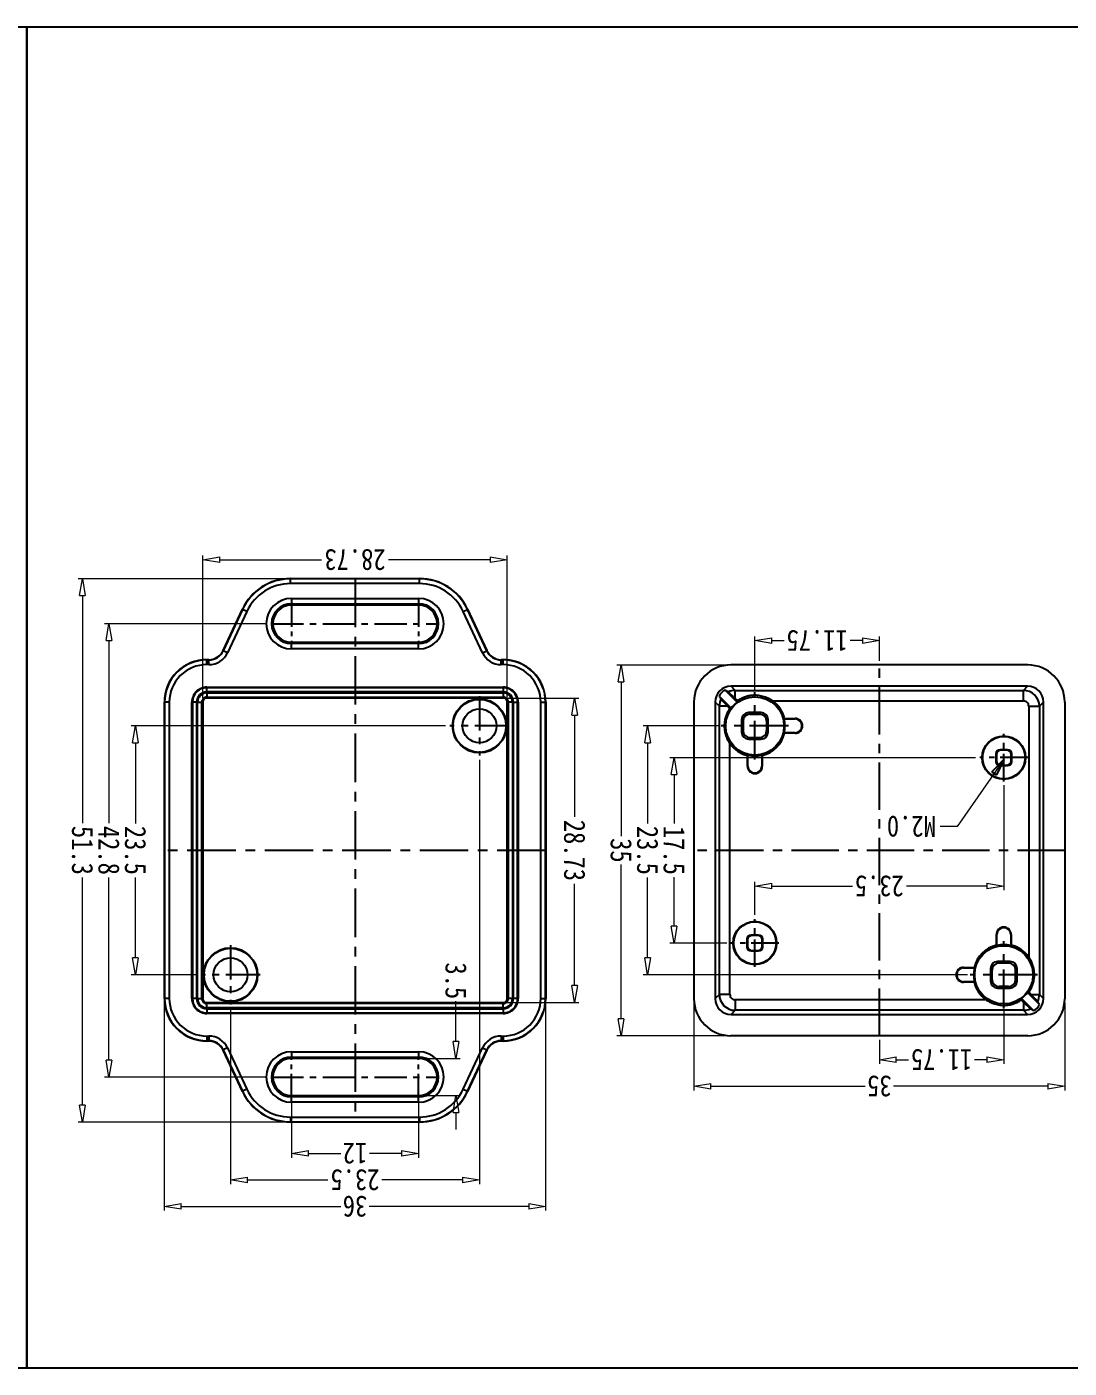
# Model space of a CAD drawing. Header units: millimetres. Extents: x 1786 to 3857, y -2202 to -1928.
# Drawn here: x 3676.1 to 3774.5, y -2202.1 to -2075.5 of the extents above; entities that cross this region are included whole.
import ezdxf

# ---------------------------------------------------------------- set-up
doc = ezdxf.new("R2010")
doc.units = ezdxf.units.MM
doc.linetypes.add('CENTER', pattern=[50.8, 31.75, -6.35, 6.35, -6.35])
doc.layers.add('dim', color=3, linetype='Continuous', lineweight=9)
doc.styles.add('FFS', font='SIMFANG.TTF', dxfattribs={"width": 0.85})
doc.dimstyles.new('YanXiu', dxfattribs={"dimtxt": 2.5, "dimasz": 2.2, "dimexe": 1, "dimexo": 0.6, "dimgap": 0.66, "dimtad": 0, "dimzin": 9, "dimdsep": 46, "dimtxsty": 'FFS', "dimblk": 'CLOSEDBLANK', "dimcen": 0, "dimclrd": 256, "dimclre": 131, "dimclrt": 42, "dimazin": 0, "dimtfac": 1, "dimtofl": 0, "dimtmove": 0, "dimatfit": 3, "dimldrblk": 'CLOSEDBLANK', "dimfxl": 0, "dimlwd": 5, "dimlwe": 5, "dimarcsym": 0})

# ---------------------------------------------------------------- blocks, each defined once
blk = doc.blocks.new('_ClosedBlank')
at = {"color": 0, "linetype": 'ByBlock', "lineweight": -2}
for p, q in [((-1, 0.167), (0, 0)), ((-1, 0.167), (-1, -0.167)), ((0, 0), (-1, -0.167))]:
    blk.add_line(p, q, dxfattribs=at)
blk = doc.blocks.new('*D248')
at = {"layer": 'Defpoints', "color": 0}
for p in [(3609.6, -1988.97, 0), (3614.97, -1988.97), (3586.1, -2006.47, 0)]:
    blk.add_point(p, dxfattribs=at)
at = {"layer": 'dim', "color": 131, "lineweight": 5}
for p, q in [((3610, -1988.97), (3615.37, -1988.97)), ((3586.5, -2006.47), (3615.37, -2006.47))]:
    blk.add_line(p, q, dxfattribs=at)
at = {"layer": 'dim', "lineweight": 5}
for p, q in [((3614.97, -1990.57), (3614.97, -1995.2)), ((3614.97, -2004.87), (3614.97, -2000.25))]:
    blk.add_line(p, q, dxfattribs=at)
at = {"layer": 'dim', "lineweight": 5, "xscale": 1.6, "yscale": 1.6, "zscale": 1.6}
for p, rotation in [((3614.97, -1988.97), 90), ((3614.97, -2006.47), 270)]:
    blk.add_blockref('_ClosedBlank', p, dxfattribs=dict(at, rotation=rotation))
at = {"layer": 'dim', "color": 42, "insert": (3614.97, -1997.72), "char_height": 2, "attachment_point": 5, "rotation": 90, "style": 'FFS'}
blk.add_mtext('17.5', dxfattribs=at)
blk = doc.blocks.new('*D249')
at = {"layer": 'Defpoints', "color": 0}
for p in [(3586.87, -1985.97, 0), (3617.47, -1985.97), (3610.37, -2009.47, 0)]:
    blk.add_point(p, dxfattribs=at)
at = {"layer": 'dim', "color": 131, "lineweight": 5}
for p, q in [((3587.27, -1985.97), (3617.87, -1985.97)), ((3610.77, -2009.47), (3617.87, -2009.47))]:
    blk.add_line(p, q, dxfattribs=at)
at = {"layer": 'dim', "lineweight": 5}
for p, q in [((3617.47, -1987.57), (3617.47, -1995.17)), ((3617.47, -2007.87), (3617.47, -2000.27))]:
    blk.add_line(p, q, dxfattribs=at)
at = {"layer": 'dim', "lineweight": 5, "xscale": 1.6, "yscale": 1.6, "zscale": 1.6}
for p, rotation in [((3617.47, -1985.97), 90), ((3617.47, -2009.47), 270)]:
    blk.add_blockref('_ClosedBlank', p, dxfattribs=dict(at, rotation=rotation))
at = {"layer": 'dim', "color": 42, "insert": (3617.47, -1997.72), "char_height": 2, "attachment_point": 5, "rotation": 90, "style": 'FFS'}
blk.add_mtext('23.5', dxfattribs=at)
blk = doc.blocks.new('*D250')
at = {"layer": 'Defpoints', "color": 0}
for p in [(3609.6, -1980.22), (3619.97, -1980.22), (3609.6, -2015.22)]:
    blk.add_point(p, dxfattribs=at)
at = {"layer": 'dim', "color": 131, "lineweight": 5}
for p, q in [((3610, -1980.22), (3620.37, -1980.22)), ((3610, -2015.22), (3620.37, -2015.22))]:
    blk.add_line(p, q, dxfattribs=at)
at = {"layer": 'dim', "lineweight": 5}
for p, q in [((3619.97, -1981.82), (3619.97, -1996.4)), ((3619.97, -2013.62), (3619.97, -1999.05))]:
    blk.add_line(p, q, dxfattribs=at)
at = {"layer": 'dim', "lineweight": 5, "xscale": 1.6, "yscale": 1.6, "zscale": 1.6}
for p, rotation in [((3619.97, -1980.22), 90), ((3619.97, -2015.22), 270)]:
    blk.add_blockref('_ClosedBlank', p, dxfattribs=dict(at, rotation=rotation))
at = {"layer": 'dim', "color": 42, "insert": (3619.97, -1997.72), "char_height": 2, "attachment_point": 5, "rotation": 90, "style": 'FFS'}
blk.add_mtext('35', dxfattribs=at)
blk = doc.blocks.new('*D251')
at = {"layer": 'Defpoints', "color": 0}
for p in [(3607.34, -1991.23), (3607.34, -1994.35), (3583.84, -2004.27, 0)]:
    blk.add_point(p, dxfattribs=at)
at = {"layer": 'dim', "color": 131, "lineweight": 5}
for p, q in [((3607.34, -1991.63), (3607.34, -1994.75)), ((3583.84, -2003.87), (3583.84, -1993.95))]:
    blk.add_line(p, q, dxfattribs=at)
at = {"layer": 'dim', "lineweight": 5}
for p, q in [((3585.44, -1994.35), (3593.04, -1994.35)), ((3605.74, -1994.35), (3598.14, -1994.35))]:
    blk.add_line(p, q, dxfattribs=at)
at = {"layer": 'dim', "lineweight": 5, "xscale": 1.6, "yscale": 1.6, "zscale": 1.6, "rotation": 180}
blk.add_blockref('_ClosedBlank', (3583.84, -1994.35), dxfattribs=at)
at = {"layer": 'dim', "lineweight": 5, "xscale": 1.6, "yscale": 1.6, "zscale": 1.6}
blk.add_blockref('_ClosedBlank', (3607.34, -1994.35), dxfattribs=at)
at = {"layer": 'dim', "color": 42, "insert": (3595.59, -1994.35), "char_height": 2, "attachment_point": 5, "style": 'FFS'}
blk.add_mtext('23.5', dxfattribs=at)
blk = doc.blocks.new('*D252')
at = {"layer": 'Defpoints', "color": 0}
for p in [(3595.59, -1977.96), (3595.59, -1980.22, 0), (3583.84, -1982.95, 0)]:
    blk.add_point(p, dxfattribs=at)
at = {"layer": 'dim', "color": 131, "lineweight": 5}
for p, q in [((3583.84, -1982.55), (3583.84, -1977.56)), ((3595.59, -1979.82), (3595.59, -1977.56))]:
    blk.add_line(p, q, dxfattribs=at)
at = {"layer": 'dim', "lineweight": 5}
for p, q in [((3585.44, -1977.96), (3586.61, -1977.96)), ((3593.99, -1977.96), (3592.83, -1977.96))]:
    blk.add_line(p, q, dxfattribs=at)
at = {"layer": 'dim', "lineweight": 5, "xscale": 1.6, "yscale": 1.6, "zscale": 1.6, "rotation": 180}
blk.add_blockref('_ClosedBlank', (3583.84, -1977.96), dxfattribs=at)
at = {"layer": 'dim', "lineweight": 5, "xscale": 1.6, "yscale": 1.6, "zscale": 1.6}
blk.add_blockref('_ClosedBlank', (3595.59, -1977.96), dxfattribs=at)
at = {"layer": 'dim', "color": 42, "insert": (3589.72, -1977.96), "char_height": 2, "attachment_point": 5, "style": 'FFS'}
blk.add_mtext('11.75', dxfattribs=at)
blk = doc.blocks.new('*D253')
at = {"layer": 'Defpoints', "color": 0}
for p in [(3613.09, -1975.46), (3578.09, -1983.72, 0), (3613.09, -1983.72, 0)]:
    blk.add_point(p, dxfattribs=at)
at = {"layer": 'dim', "color": 131, "lineweight": 5}
for p, q in [((3578.09, -1983.32), (3578.09, -1975.06)), ((3613.09, -1983.32), (3613.09, -1975.06))]:
    blk.add_line(p, q, dxfattribs=at)
at = {"layer": 'dim', "lineweight": 5}
for p, q in [((3579.69, -1975.46), (3594.26, -1975.46)), ((3611.49, -1975.46), (3596.92, -1975.46))]:
    blk.add_line(p, q, dxfattribs=at)
at = {"layer": 'dim', "lineweight": 5, "xscale": 1.6, "yscale": 1.6, "zscale": 1.6, "rotation": 180}
blk.add_blockref('_ClosedBlank', (3578.09, -1975.46), dxfattribs=at)
at = {"layer": 'dim', "lineweight": 5, "xscale": 1.6, "yscale": 1.6, "zscale": 1.6}
blk.add_blockref('_ClosedBlank', (3613.09, -1975.46), dxfattribs=at)
at = {"layer": 'dim', "color": 42, "insert": (3595.59, -1975.46), "char_height": 2, "attachment_point": 5, "style": 'FFS'}
blk.add_mtext('35', dxfattribs=at)
blk = doc.blocks.new('*D254')
at = {"layer": 'Defpoints', "color": 0}
for p in [(3607.34, -2012.5, 0), (3595.59, -2015.22), (3607.34, -2017.52)]:
    blk.add_point(p, dxfattribs=at)
at = {"layer": 'dim', "color": 131, "lineweight": 5}
for p, q in [((3607.34, -2012.9), (3607.34, -2017.92)), ((3595.59, -2015.62), (3595.59, -2017.92))]:
    blk.add_line(p, q, dxfattribs=at)
at = {"layer": 'dim', "lineweight": 5}
for p, q in [((3597.19, -2017.52), (3598.36, -2017.52)), ((3605.74, -2017.52), (3604.58, -2017.52))]:
    blk.add_line(p, q, dxfattribs=at)
at = {"layer": 'dim', "lineweight": 5, "xscale": 1.6, "yscale": 1.6, "zscale": 1.6, "rotation": 180}
blk.add_blockref('_ClosedBlank', (3595.59, -2017.52), dxfattribs=at)
at = {"layer": 'dim', "lineweight": 5, "xscale": 1.6, "yscale": 1.6, "zscale": 1.6}
blk.add_blockref('_ClosedBlank', (3607.34, -2017.52), dxfattribs=at)
at = {"layer": 'dim', "color": 42, "insert": (3601.47, -2017.52), "char_height": 2, "attachment_point": 5, "style": 'FFS'}
blk.add_mtext('11.75', dxfattribs=at)
blk = doc.blocks.new('*D266')
at = {"layer": 'Defpoints', "color": 0}
for p in [(3630.72, -2011.72), (3659.45, -2011.72), (3659.45, -2025.16)]:
    blk.add_point(p, dxfattribs=at)
at = {"layer": 'dim', "color": 131, "lineweight": 5}
for p, q in [((3630.72, -2012.12), (3630.72, -2025.56)), ((3659.45, -2012.12), (3659.45, -2025.56))]:
    blk.add_line(p, q, dxfattribs=at)
at = {"layer": 'dim', "lineweight": 5}
for p, q in [((3632.32, -2025.16), (3641.92, -2025.16)), ((3657.85, -2025.16), (3648.25, -2025.16))]:
    blk.add_line(p, q, dxfattribs=at)
at = {"layer": 'dim', "lineweight": 5, "xscale": 1.6, "yscale": 1.6, "zscale": 1.6, "rotation": 180}
blk.add_blockref('_ClosedBlank', (3630.72, -2025.16), dxfattribs=at)
at = {"layer": 'dim', "lineweight": 5, "xscale": 1.6, "yscale": 1.6, "zscale": 1.6}
blk.add_blockref('_ClosedBlank', (3659.45, -2025.16), dxfattribs=at)
at = {"layer": 'dim', "color": 42, "insert": (3645.09, -2025.16), "char_height": 2, "attachment_point": 5, "style": 'FFS'}
blk.add_mtext('28.73', dxfattribs=at)
blk = doc.blocks.new('*D267')
at = {"layer": 'Defpoints', "color": 0}
for p in [(3624.36, -1983.36), (3631.09, -1983.36), (3631.09, -2012.09)]:
    blk.add_point(p, dxfattribs=at)
at = {"layer": 'dim', "color": 131, "lineweight": 5}
for p, q in [((3630.69, -1983.36), (3623.96, -1983.36)), ((3630.69, -2012.09), (3623.96, -2012.09))]:
    blk.add_line(p, q, dxfattribs=at)
at = {"layer": 'dim', "lineweight": 5}
for p, q in [((3624.36, -1984.96), (3624.36, -1994.56)), ((3624.36, -2010.49), (3624.36, -2000.89))]:
    blk.add_line(p, q, dxfattribs=at)
at = {"layer": 'dim', "lineweight": 5, "xscale": 1.6, "yscale": 1.6, "zscale": 1.6}
for p, rotation in [((3624.36, -1983.36), 90), ((3624.36, -2012.09), 270)]:
    blk.add_blockref('_ClosedBlank', p, dxfattribs=dict(at, rotation=rotation))
at = {"layer": 'dim', "color": 42, "insert": (3624.36, -1997.72), "char_height": 2, "attachment_point": 5, "rotation": 90, "style": 'FFS'}
blk.add_mtext('28.73', dxfattribs=at)
blk = doc.blocks.new('*D268')
at = {"layer": 'Defpoints', "color": 0}
for p in [(3659.64, -1985.97, 0), (3665.82, -1985.97), (3636.14, -2009.47, 0)]:
    blk.add_point(p, dxfattribs=at)
at = {"layer": 'dim', "color": 131, "lineweight": 5}
for p, q in [((3660.04, -1985.97), (3666.22, -1985.97)), ((3636.54, -2009.47), (3666.22, -2009.47))]:
    blk.add_line(p, q, dxfattribs=at)
at = {"layer": 'dim', "lineweight": 5}
for p, q in [((3665.82, -1987.57), (3665.82, -1995.17)), ((3665.82, -2007.87), (3665.82, -2000.27))]:
    blk.add_line(p, q, dxfattribs=at)
at = {"layer": 'dim', "lineweight": 5, "xscale": 1.6, "yscale": 1.6, "zscale": 1.6}
for p, rotation in [((3665.82, -1985.97), 90), ((3665.82, -2009.47), 270)]:
    blk.add_blockref('_ClosedBlank', p, dxfattribs=dict(at, rotation=rotation))
at = {"layer": 'dim', "color": 42, "insert": (3665.82, -1997.72), "char_height": 2, "attachment_point": 5, "rotation": 90, "style": 'FFS'}
blk.add_mtext('23.5', dxfattribs=at)
blk = doc.blocks.new('*D269')
at = {"layer": 'Defpoints', "color": 0}
for p in [(3653.01, -1976.32, 0), (3668.32, -1976.32), (3653.01, -2019.12, 0)]:
    blk.add_point(p, dxfattribs=at)
at = {"layer": 'dim', "color": 131, "lineweight": 5}
for p, q in [((3653.41, -1976.32), (3668.72, -1976.32)), ((3653.41, -2019.12), (3668.72, -2019.12))]:
    blk.add_line(p, q, dxfattribs=at)
at = {"layer": 'dim', "lineweight": 5}
for p, q in [((3668.32, -1977.92), (3668.32, -1995.17)), ((3668.32, -2017.52), (3668.32, -2000.28))]:
    blk.add_line(p, q, dxfattribs=at)
at = {"layer": 'dim', "lineweight": 5, "xscale": 1.6, "yscale": 1.6, "zscale": 1.6}
for p, rotation in [((3668.32, -1976.32), 90), ((3668.32, -2019.12), 270)]:
    blk.add_blockref('_ClosedBlank', p, dxfattribs=dict(at, rotation=rotation))
at = {"layer": 'dim', "color": 42, "insert": (3668.32, -1997.72), "char_height": 2, "attachment_point": 5, "rotation": 90, "style": 'FFS'}
blk.add_mtext('42.8', dxfattribs=at)
blk = doc.blocks.new('*D270')
at = {"layer": 'Defpoints', "color": 0}
for p in [(3651.18, -1972.07), (3670.82, -1972.07), (3651.18, -2023.37)]:
    blk.add_point(p, dxfattribs=at)
at = {"layer": 'dim', "color": 131, "lineweight": 5}
for p, q in [((3651.58, -1972.07), (3671.22, -1972.07)), ((3651.58, -2023.37), (3671.22, -2023.37))]:
    blk.add_line(p, q, dxfattribs=at)
at = {"layer": 'dim', "lineweight": 5}
for p, q in [((3670.82, -1973.67), (3670.82, -1995.16)), ((3670.82, -2021.77), (3670.82, -2000.29))]:
    blk.add_line(p, q, dxfattribs=at)
at = {"layer": 'dim', "lineweight": 5, "xscale": 1.6, "yscale": 1.6, "zscale": 1.6}
for p, rotation in [((3670.82, -1972.07), 90), ((3670.82, -2023.37), 270)]:
    blk.add_blockref('_ClosedBlank', p, dxfattribs=dict(at, rotation=rotation))
at = {"layer": 'dim', "color": 42, "insert": (3670.82, -1997.72), "char_height": 2, "attachment_point": 5, "rotation": 90, "style": 'FFS'}
blk.add_mtext('51.3', dxfattribs=at)
blk = doc.blocks.new('*D271')
at = {"layer": 'Defpoints', "color": 0}
for p in [(3633.34, -1966.61), (3656.84, -1983.17, 0), (3633.34, -2006.67, 0)]:
    blk.add_point(p, dxfattribs=at)
at = {"layer": 'dim', "color": 131, "lineweight": 5}
for p, q in [((3633.34, -2006.27), (3633.34, -1966.21)), ((3656.84, -1982.77), (3656.84, -1966.21))]:
    blk.add_line(p, q, dxfattribs=at)
at = {"layer": 'dim', "lineweight": 5}
for p, q in [((3634.94, -1966.61), (3642.54, -1966.61)), ((3655.24, -1966.61), (3647.64, -1966.61))]:
    blk.add_line(p, q, dxfattribs=at)
at = {"layer": 'dim', "lineweight": 5, "xscale": 1.6, "yscale": 1.6, "zscale": 1.6, "rotation": 180}
blk.add_blockref('_ClosedBlank', (3633.34, -1966.61), dxfattribs=at)
at = {"layer": 'dim', "lineweight": 5, "xscale": 1.6, "yscale": 1.6, "zscale": 1.6}
blk.add_blockref('_ClosedBlank', (3656.84, -1966.61), dxfattribs=at)
at = {"layer": 'dim', "color": 42, "insert": (3645.09, -1966.61), "char_height": 2, "attachment_point": 5, "style": 'FFS'}
blk.add_mtext('23.5', dxfattribs=at)
blk = doc.blocks.new('*D272')
at = {"layer": 'Defpoints', "color": 0}
for p in [(3639.09, -1969.11), (3639.09, -1974.4, 0), (3651.09, -1974.4, 0)]:
    blk.add_point(p, dxfattribs=at)
at = {"layer": 'dim', "color": 131, "lineweight": 5}
for p, q in [((3639.09, -1974), (3639.09, -1968.71)), ((3651.09, -1974), (3651.09, -1968.71))]:
    blk.add_line(p, q, dxfattribs=at)
at = {"layer": 'dim', "lineweight": 5}
for p, q in [((3640.69, -1969.11), (3643.73, -1969.11)), ((3649.49, -1969.11), (3646.44, -1969.11))]:
    blk.add_line(p, q, dxfattribs=at)
at = {"layer": 'dim', "lineweight": 5, "xscale": 1.6, "yscale": 1.6, "zscale": 1.6, "rotation": 180}
blk.add_blockref('_ClosedBlank', (3639.09, -1969.11), dxfattribs=at)
at = {"layer": 'dim', "lineweight": 5, "xscale": 1.6, "yscale": 1.6, "zscale": 1.6}
blk.add_blockref('_ClosedBlank', (3651.09, -1969.11), dxfattribs=at)
at = {"layer": 'dim', "color": 42, "insert": (3645.09, -1969.11), "char_height": 2, "attachment_point": 5, "style": 'FFS'}
blk.add_mtext('12', dxfattribs=at)
blk = doc.blocks.new('*D273')
at = {"layer": 'Defpoints', "color": 0}
for p in [(3639.09, -1974.57), (3635.56, -1978.07), (3639.09, -1978.07)]:
    blk.add_point(p, dxfattribs=at)
at = {"layer": 'dim', "lineweight": 5}
for p, q in [((3635.56, -1972.97), (3635.56, -1971.37)), ((3635.56, -1979.67), (3635.56, -1983.5))]:
    blk.add_line(p, q, dxfattribs=at)
at = {"layer": 'dim', "color": 131, "lineweight": 5}
for p, q in [((3638.69, -1974.57), (3635.16, -1974.57)), ((3638.69, -1978.07), (3635.16, -1978.07))]:
    blk.add_line(p, q, dxfattribs=at)
at = {"layer": 'dim', "lineweight": 5, "xscale": 1.6, "yscale": 1.6, "zscale": 1.6}
for p, rotation in [((3635.56, -1974.57), 270), ((3635.56, -1978.07), 90)]:
    blk.add_blockref('_ClosedBlank', p, dxfattribs=dict(at, rotation=rotation))
at = {"layer": 'dim', "color": 42, "insert": (3635.56, -1985.41), "char_height": 2, "attachment_point": 5, "rotation": 90, "style": 'FFS'}
blk.add_mtext('3.5', dxfattribs=at)
blk = doc.blocks.new('*D274')
at = {"layer": 'Defpoints', "color": 0}
for p in [(3627.09, -1964.11), (3627.09, -1983.72), (3663.09, -1983.72)]:
    blk.add_point(p, dxfattribs=at)
at = {"layer": 'dim', "color": 131, "lineweight": 5}
for p, q in [((3627.09, -1983.32), (3627.09, -1963.71)), ((3663.09, -1983.32), (3663.09, -1963.71))]:
    blk.add_line(p, q, dxfattribs=at)
at = {"layer": 'dim', "lineweight": 5}
for p, q in [((3628.69, -1964.11), (3643.75, -1964.11)), ((3661.49, -1964.11), (3646.42, -1964.11))]:
    blk.add_line(p, q, dxfattribs=at)
at = {"layer": 'dim', "lineweight": 5, "xscale": 1.6, "yscale": 1.6, "zscale": 1.6, "rotation": 180}
blk.add_blockref('_ClosedBlank', (3627.09, -1964.11), dxfattribs=at)
at = {"layer": 'dim', "lineweight": 5, "xscale": 1.6, "yscale": 1.6, "zscale": 1.6}
blk.add_blockref('_ClosedBlank', (3663.09, -1964.11), dxfattribs=at)
at = {"layer": 'dim', "color": 42, "insert": (3645.09, -1964.11), "char_height": 2, "attachment_point": 5, "style": 'FFS'}
blk.add_mtext('36', dxfattribs=at)
blk = doc.blocks.new('*u276')
at = {"color": 7, "linetype": 'Continuous'}
for p, q in [((53.468, 103.401), (65.664, 103.401)), ((53.468, 103.401), (53.48, 103.383)), ((53.479, 102.933), (53.479, 103.383)), ((65.653, 102.933), (53.479, 102.933)), ((65.653, 103.383), (53.48, 103.383)), ((65.653, 103.383), (65.664, 103.401)), ((65.653, 102.933), (65.653, 103.383)), ((53.566, 101.533), (65.566, 101.533)), ((53.566, 101.533), (53.566, 100.901)), ((65.566, 101.533), (65.566, 100.901)), ((47.119, 96.617), (48.937, 100.514)), ((48.948, 100.496), (47.131, 96.599)), ((49.356, 100.306), (47.539, 96.409)), ((48.937, 100.514), (48.948, 100.496)), ((49.356, 100.306), (48.948, 100.496)), ((53.566, 101.033), (65.566, 101.033)), ((65.566, 100.901), (53.566, 100.901)), ((69.776, 100.306), (70.184, 100.496)), ((71.594, 96.409), (69.776, 100.306)), ((70.184, 100.496), (70.196, 100.514)), ((72.001, 96.599), (70.184, 100.496)), ((70.196, 100.514), (72.013, 96.617)), ((47.131, 96.599), (47.119, 96.617)), ((47.539, 96.409), (47.131, 96.599)), ((53.566, 97.401), (65.566, 97.401)), ((53.566, 96.769), (53.566, 97.401)), ((65.566, 97.269), (53.566, 97.269)), ((65.566, 96.769), (53.566, 96.769)), ((65.566, 96.769), (65.566, 97.401)), ((71.594, 96.409), (72.001, 96.599)), ((72.001, 96.599), (72.013, 96.617)), ((-3.93, 95.251), (24.076, 95.251)), ((45.566, 95.751), (45.76, 95.751)), ((45.584, 95.733), (45.566, 95.751)), ((45.771, 95.733), (45.584, 95.733)), ((45.584, 95.283), (45.584, 95.733)), ((45.771, 95.283), (45.584, 95.283)), ((45.771, 95.733), (45.76, 95.751)), ((45.771, 95.283), (45.771, 95.733)), ((73.361, 95.733), (73.372, 95.751)), ((73.548, 95.733), (73.361, 95.733)), ((73.361, 95.283), (73.361, 95.733)), ((73.548, 95.283), (73.361, 95.283)), ((73.372, 95.751), (73.566, 95.751)), ((73.566, 95.751), (73.548, 95.733)), ((73.548, 95.283), (73.548, 95.733)), ((-3.347, 91.73), (-4.495, 92.878)), ((-3.532, 92.854), (-3.927, 93.249)), ((24.072, 93.249), (-3.927, 93.249)), ((-3.532, 92.062), (-3.532, 92.854)), ((-3.532, 92.854), (23.677, 92.854)), ((23.677, 92.854), (24.072, 93.249)), ((23.678, 91.855), (23.678, 92.854)), ((45.567, 93.149), (73.566, 93.149)), ((45.567, 92.701), (45.567, 93.149)), ((73.566, 93.1), (45.567, 93.1)), ((73.566, 92.701), (45.567, 92.701)), ((45.567, 92.608), (45.567, 92.116)), ((45.567, 92.608), (73.566, 92.608)), ((73.566, 92.701), (73.566, 93.149)), ((73.566, 92.608), (73.566, 92.116)), ((-7.427, 63.748), (-7.427, 91.754)), ((-5.03, 91.356), (-5.425, 91.751)), ((-5.425, 91.751), (-5.425, 63.752)), ((-5.054, 92.319), (-3.906, 91.171)), ((-4.238, 91.356), (-5.03, 91.356)), ((-5.03, 64.147), (-5.03, 91.356)), ((-0.001, 91.855), (23.678, 91.855)), ((24.177, 91.356), (24.177, 67.677)), ((24.177, 91.356), (25.176, 91.356)), ((25.176, 91.356), (25.571, 91.751)), ((25.176, 91.356), (25.176, 64.147)), ((25.571, 63.752), (25.571, 91.751)), ((27.573, 63.748), (27.573, 91.754)), ((41.566, 63.751), (41.566, 91.751)), ((41.584, 91.733), (41.566, 91.751)), ((41.584, 91.733), (41.584, 63.769)), ((42.034, 91.733), (41.584, 91.733)), ((42.034, 91.733), (42.034, 63.769)), ((44.168, 63.752), (44.168, 91.751)), ((44.168, 91.751), (44.617, 91.751)), ((44.217, 91.751), (44.217, 63.752)), ((44.617, 91.751), (44.617, 63.752)), ((44.709, 63.752), (44.709, 91.751)), ((44.709, 91.751), (45.201, 91.751)), ((45.109, 63.751), (45.109, 91.751)), ((45.201, 91.751), (45.201, 63.752)), ((45.567, 92.209), (73.566, 92.209)), ((73.566, 92.116), (45.567, 92.116)), ((74.423, 91.751), (73.931, 91.751)), ((73.931, 63.752), (73.931, 91.751)), ((74.024, 91.751), (74.024, 63.752)), ((74.423, 91.751), (74.423, 63.752)), ((74.516, 91.751), (74.964, 91.751)), ((74.516, 63.752), (74.516, 91.751)), ((74.915, 63.752), (74.915, 91.751)), ((74.964, 91.751), (74.964, 63.752)), ((77.098, 91.733), (77.548, 91.733)), ((77.098, 63.769), (77.098, 91.733)), ((77.566, 91.751), (77.548, 91.733)), ((77.548, 63.769), (77.548, 91.733)), ((77.566, 91.751), (77.566, 63.751)), ((-2.927, 90.087), (-2.787, 89.947)), ((-2.927, 90.087), (-2.927, 88.915)), ((-2.787, 89.947), (-2.787, 89.055)), ((-2.263, 90.751), (-2.123, 90.611)), ((-1.092, 90.751), (-2.263, 90.751)), ((-2.123, 90.611), (-1.231, 90.611)), ((-1.092, 90.751), (-1.231, 90.611)), ((-0.427, 90.087), (-0.567, 89.947)), ((-0.567, 89.947), (-0.567, 89.055)), ((-0.427, 88.915), (-0.427, 90.087)), ((1.085, 90.151), (2.121, 90.151)), ((1.126, 90.203), (2.121, 90.203)), ((2.121, 90.151), (2.121, 90.203)), ((-2.927, 88.915), (-2.787, 89.055)), ((-0.427, 88.915), (-0.567, 89.055)), ((2.121, 88.851), (1.085, 88.851)), ((2.121, 88.799), (1.126, 88.799)), ((2.121, 88.851), (2.121, 88.799)), ((-4.031, 64.146), (-4.031, 87.825)), ((-2.263, 88.251), (-2.123, 88.391)), ((-2.263, 88.251), (-1.092, 88.251)), ((-2.123, 88.391), (-1.231, 88.391)), ((-1.092, 88.251), (-1.231, 88.391)), ((-2.379, 85.703), (-2.379, 86.698)), ((-2.327, 85.703), (-2.327, 86.739)), ((-1.027, 86.739), (-1.027, 85.703)), ((-0.975, 86.698), (-0.975, 85.703)), ((21.073, 86.852), (21.073, 86.15)), ((21.073, 86.852), (21.125, 86.8)), ((21.073, 86.15), (21.125, 86.202)), ((21.125, 86.8), (21.125, 86.202)), ((22.174, 87.251), (21.472, 87.251)), ((21.472, 87.251), (21.524, 87.199)), ((22.122, 87.199), (21.524, 87.199)), ((22.174, 87.251), (22.122, 87.199)), ((22.573, 86.852), (22.521, 86.8)), ((22.521, 86.202), (22.521, 86.8)), ((22.573, 86.15), (22.521, 86.202)), ((22.573, 86.15), (22.573, 86.852)), ((-2.379, 85.703), (-2.327, 85.703)), ((-0.975, 85.703), (-1.027, 85.703)), ((21.472, 85.751), (21.524, 85.803)), ((21.472, 85.751), (22.174, 85.751)), ((21.524, 85.803), (22.122, 85.803)), ((22.174, 85.751), (22.122, 85.803)), ((-2.028, 69.751), (-1.976, 69.699)), ((-1.326, 69.751), (-2.028, 69.751)), ((-1.378, 69.699), (-1.976, 69.699)), ((-1.326, 69.751), (-1.378, 69.699)), ((21.121, 68.804), (21.121, 69.799)), ((21.173, 69.799), (21.121, 69.799)), ((21.173, 68.763), (21.173, 69.799)), ((22.473, 69.799), (22.473, 68.763)), ((22.473, 69.799), (22.525, 69.799)), ((22.525, 69.799), (22.525, 68.804)), ((-2.427, 69.352), (-2.375, 69.3)), ((-2.427, 69.352), (-2.427, 68.65)), ((-2.427, 68.65), (-2.375, 68.702)), ((-2.375, 69.3), (-2.375, 68.702)), ((-0.927, 69.352), (-0.979, 69.3)), ((-0.979, 68.702), (-0.979, 69.3)), ((-0.927, 68.65), (-0.979, 68.702)), ((-0.927, 68.65), (-0.927, 69.352)), ((-2.028, 68.251), (-1.976, 68.303)), ((-2.028, 68.251), (-1.326, 68.251)), ((-1.976, 68.303), (-1.378, 68.303)), ((-1.326, 68.251), (-1.378, 68.303)), ((22.408, 67.251), (21.237, 67.251)), ((21.237, 67.251), (21.377, 67.111)), ((22.408, 67.251), (22.269, 67.111)), ((18.025, 66.703), (19.02, 66.703)), ((18.025, 66.651), (18.025, 66.703)), ((18.025, 66.651), (19.061, 66.651)), ((20.573, 66.587), (20.573, 65.415)), ((20.573, 66.587), (20.713, 66.447)), ((20.713, 65.555), (20.713, 66.447)), ((22.269, 67.111), (21.377, 67.111)), ((23.073, 66.587), (22.933, 66.447)), ((22.933, 65.555), (22.933, 66.447)), ((23.073, 65.415), (23.073, 66.587)), ((19.061, 65.351), (18.025, 65.351)), ((18.025, 65.351), (18.025, 65.299)), ((19.02, 65.299), (18.025, 65.299)), ((20.573, 65.415), (20.713, 65.555)), ((21.237, 64.751), (21.377, 64.891)), ((21.237, 64.751), (22.408, 64.751)), ((22.269, 64.891), (21.377, 64.891)), ((22.408, 64.751), (22.269, 64.891)), ((23.073, 65.415), (22.933, 65.555)), ((-5.03, 64.147), (-5.425, 63.752)), ((-4.031, 64.146), (-5.03, 64.146)), ((20.147, 63.647), (-3.532, 63.647)), ((-3.532, 63.647), (-3.532, 62.648)), ((23.493, 63.772), (24.641, 62.624)), ((23.678, 63.44), (23.678, 62.648)), ((25.2, 63.183), (24.052, 64.331)), ((24.384, 64.146), (25.176, 64.146)), ((25.176, 64.147), (25.571, 63.752)), ((41.566, 63.751), (41.584, 63.769)), ((42.034, 63.769), (41.584, 63.769)), ((44.617, 63.752), (44.168, 63.752)), ((44.709, 63.752), (45.201, 63.752)), ((45.567, 62.894), (45.567, 63.386)), ((45.567, 63.386), (73.566, 63.386)), ((73.566, 62.894), (73.566, 63.386)), ((74.423, 63.752), (73.931, 63.752)), ((74.516, 63.752), (74.964, 63.752)), ((77.098, 63.769), (77.548, 63.769)), ((77.548, 63.769), (77.566, 63.751)), ((-3.532, 62.648), (-3.927, 62.253)), ((-3.927, 62.253), (24.072, 62.253)), ((23.677, 62.648), (-3.532, 62.648)), ((23.677, 62.648), (24.072, 62.253)), ((73.566, 63.294), (45.567, 63.294)), ((73.566, 62.894), (45.567, 62.894)), ((45.567, 62.353), (45.567, 62.801)), ((45.567, 62.801), (73.566, 62.801)), ((45.567, 62.402), (73.566, 62.402)), ((73.566, 62.353), (45.567, 62.353)), ((73.566, 62.801), (73.566, 62.353)), ((-3.93, 60.251), (24.076, 60.251)), ((45.566, 59.751), (45.584, 59.769)), ((45.76, 59.751), (45.566, 59.751)), ((45.584, 60.219), (45.584, 59.769)), ((45.584, 60.219), (45.771, 60.219)), ((45.584, 59.769), (45.771, 59.769)), ((45.771, 59.769), (45.76, 59.751)), ((45.771, 60.219), (45.771, 59.769)), ((73.361, 60.219), (73.361, 59.769)), ((73.361, 60.219), (73.548, 60.219)), ((73.361, 59.769), (73.372, 59.751)), ((73.361, 59.769), (73.548, 59.769)), ((73.566, 59.751), (73.372, 59.751)), ((73.548, 60.219), (73.548, 59.769)), ((73.548, 59.769), (73.566, 59.751)), ((47.131, 58.903), (47.119, 58.885)), ((48.937, 54.988), (47.119, 58.885)), ((47.539, 59.093), (47.131, 58.903)), ((47.131, 58.903), (48.948, 55.006)), ((47.539, 59.093), (49.356, 55.196)), ((53.566, 58.733), (53.566, 58.101)), ((53.566, 58.733), (65.566, 58.733)), ((65.566, 58.733), (65.566, 58.101)), ((69.776, 55.196), (71.594, 59.093)), ((70.184, 55.006), (72.001, 58.903)), ((72.013, 58.885), (70.196, 54.988)), ((71.594, 59.093), (72.001, 58.903)), ((72.001, 58.903), (72.013, 58.885)), ((53.566, 58.233), (65.566, 58.233)), ((65.566, 58.101), (53.566, 58.101)), ((48.948, 55.006), (48.937, 54.988)), ((49.356, 55.196), (48.948, 55.006)), ((53.566, 53.969), (53.566, 54.601)), ((53.566, 54.601), (65.566, 54.601)), ((65.566, 54.469), (53.566, 54.469)), ((65.566, 53.969), (65.566, 54.601)), ((69.776, 55.196), (70.184, 55.006)), ((70.196, 54.988), (70.184, 55.006)), ((65.566, 53.969), (53.566, 53.969)), ((53.48, 52.119), (53.468, 52.101)), ((65.664, 52.101), (53.468, 52.101)), ((53.479, 52.569), (53.479, 52.119)), ((53.479, 52.569), (65.653, 52.569)), ((53.48, 52.119), (65.653, 52.119)), ((65.653, 52.569), (65.653, 52.119)), ((65.664, 52.101), (65.653, 52.119))]:
    blk.add_line(p, q, dxfattribs=at)
at = {"color": 1, "linetype": 'CENTER', "ltscale": 0.144}
for p, q in [((59.566, 52.101, 0), (59.566, 103.401, 0)), ((41.566, 77.751, 0), (77.566, 77.751, 0))]:
    blk.add_line(p, q, dxfattribs=at)
at = {"color": 1, "linetype": 'CENTER', "ltscale": 0.07}
for p, q in [((53.566, 101.076, 0), (53.566, 97.226, 0)), ((65.566, 101.076, 0), (65.566, 97.226, 0)), ((53.566, 54.426, 0), (53.566, 58.276, 0)), ((65.566, 54.426, 0), (65.566, 58.276, 0))]:
    blk.add_line(p, q, dxfattribs=at)
at = {"color": 1, "linetype": 'CENTER', "ltscale": 0.096}
for p, q in [((67.491, 99.151, 0), (51.641, 99.151, 0)), ((67.491, 56.351, 0), (51.641, 56.351, 0))]:
    blk.add_line(p, q, dxfattribs=at)
at = {"color": 1, "linetype": 'CENTER', "ltscale": 0.14}
for p, q in [((10.073, 95.251, 0), (10.073, 60.251, 0)), ((-7.427, 77.751, 0), (27.573, 77.751, 0))]:
    blk.add_line(p, q, dxfattribs=at)
at = {"color": 1, "linetype": 'CENTER', "ltscale": 0.115586}
for p, q in [((-1.677, 92.68, 0), (-1.677, 86.322, 0)), ((-4.856, 89.501, 0), (1.501, 89.501, 0)), ((21.823, 69.18, 0), (21.823, 62.822, 0)), ((18.644, 66.001, 0), (25.001, 66.001, 0))]:
    blk.add_line(p, q, dxfattribs=at)
at = {"color": 1, "linetype": 'CENTER', "ltscale": 0.102095}
for p, q in [((71.316, 86.693, 0), (71.316, 92.309, 0)), ((68.509, 89.501, 0), (74.124, 89.501, 0)), ((47.816, 63.193, 0), (47.816, 68.809, 0)), ((45.009, 66.001, 0), (50.624, 66.001, 0))]:
    blk.add_line(p, q, dxfattribs=at)
at = {"color": 1, "linetype": 'CENTER', "ltscale": 0.082095}
for p, q in [((21.823, 88.759, 0), (21.823, 84.243, 0)), ((19.565, 86.501, 0), (24.08, 86.501, 0)), ((-1.677, 71.259, 0), (-1.677, 66.743, 0)), ((-3.935, 69.001, 0), (0.58, 69.001, 0))]:
    blk.add_line(p, q, dxfattribs=at)
at = {"color": 7, "linetype": 'Continuous'}
for centre, radius in [((-1.677, 89.501), 2.75), ((71.316, 89.501), 2.552), ((71.316, 89.501), 2.5), ((71.316, 89.501), 1.6), ((21.823, 86.501), 2.052), ((21.823, 86.501), 2), ((-1.677, 69.001), 2.052), ((-1.677, 69.001), 2), ((21.823, 66.001), 2.75), ((47.816, 66.001), 2.552), ((47.816, 66.001), 2.5), ((47.816, 66.001), 1.6)]:
    blk.add_circle(centre, radius, dxfattribs=at)
for centre, radius, start, end in [((53.468, 98.401), 5, 89.99697, 155.00342), ((53.479, 98.383), 5, 89.99694, 155.00345), ((53.479, 98.383), 4.55, 89.99975, 155.00025), ((65.653, 98.383), 5, 24.99655, 90.00306), ((65.653, 98.383), 4.55, 24.99975, 90.00025), ((65.664, 98.401), 5, 24.99658, 90.00302), ((53.566, 99.151), 2.382, 90, 270), ((65.566, 99.151), 2.382, 270, 90), ((53.566, 99.151), 1.882, 90, 270), ((53.566, 99.151), 1.75, 90, 270), ((65.566, 99.151), 1.882, 270, 90), ((65.566, 99.151), 1.75, 270, 90), ((45.76, 97.251), 1.5, 270.36415, 334.63823), ((45.771, 97.233), 1.5, 269.99691, 335.00548), ((45.771, 97.233), 1.95, 269.99981, 335.00019), ((45.765, 97.249), 1.495, 334.63018, 334.99892), ((73.361, 97.233), 1.95, 204.99981, 270.00019), ((73.361, 97.233), 1.5, 204.99674, 270.00535), ((73.366, 97.248), 1.493, 204.99994, 205.36903), ((73.372, 97.251), 1.5, 205.36398, 269.6381), ((45.566, 91.751), 4, 89.9964, 180.00335), ((45.584, 91.733), 4, 89.9998, 180.00204), ((45.584, 91.733), 3.55, 89.99915, 180.00085), ((45.76, 97.244), 1.493, 270.00002, 270.36912), ((73.372, 97.246), 1.495, 269.63011, 269.99885), ((73.548, 91.733), 4, 359.99798, 90.0002), ((73.548, 91.733), 3.55, 359.99917, 90.00083), ((73.566, 91.751), 4, 359.99664, 90.0036), ((-3.53, 91.354), 1.5, 90.07116, 116.2067), ((23.675, 91.354), 1.501, 0.07703, 89.92353), ((45.566, 91.751), 1.398, 89.97735, 180.02265), ((45.566, 91.751), 1.349, 89.97544, 180.02407), ((45.566, 91.751), 0.949, 89.96558, 180.03451), ((45.566, 91.751), 0.857, 89.95994, 180.04105), ((73.566, 91.751), 1.398, 359.97735, 90.02265), ((73.566, 91.751), 1.349, 359.97544, 90.02407), ((73.566, 91.751), 0.949, 359.96558, 90.03451), ((73.566, 91.751), 0.857, 359.95994, 90.04105), ((-3.53, 91.354), 1.5, 153.79444, 179.92826), ((75.371, 170.553), 112.294, 224.85137, 224.99243), ((-1.677, 89.501), 2.785, 126.84031, 143.15969), ((-82.73, 12.452), 112.295, 45.00757, 45.14863), ((5.374, 91.107), 8.743, 175.0135, 175.91564), ((-1.677, 89.501), 2.89, 14.0674, 54.55782), ((23.678, 91.356), 0.499, 359.97919, 90.02081), ((45.566, 91.751), 0.457, 89.93516, 180.07728), ((73.566, 91.751), 0.457, 359.93516, 90.07727), ((-3.283, 82.45), 8.743, 94.08436, 94.9865), ((-6.168, 95.895), 9.252, 321.62251, 322.03499), ((-1.677, 89.501), 2.837, 346.75632, 13.24368), ((2.121, 89.501), 0.702, 270, 90), ((2.121, 89.501), 0.65, 270, 90), ((-1.677, 89.501), 2.89, 284.0674, 345.9326), ((-6.191, 83.089), 9.28, 37.96563, 38.37686), ((-1.677, 89.501), 2.89, 215.44218, 255.9326), ((-8.089, 94.015), 9.28, 307.96563, 308.37686), ((-1.677, 89.501), 2.837, 256.75632, 283.24368), ((4.717, 93.992), 9.252, 231.62251, 232.03499), ((-1.677, 85.703), 0.702, 180, 0), ((-1.677, 85.703), 0.65, 180, 0), ((21.823, 69.799), 0.702, 0, 180), ((21.823, 69.799), 0.65, 0, 180), ((21.823, 66.001), 2.89, 104.0674, 165.9326), ((15.429, 61.51), 9.252, 51.62251, 52.03499), ((21.823, 66.001), 2.837, 76.75632, 103.24368), ((28.235, 61.487), 9.28, 127.96563, 128.37686), ((21.823, 66.001), 2.89, 35.44218, 75.9326), ((18.025, 66.001), 0.702, 90, 270), ((18.025, 66.001), 0.65, 90, 270), ((21.823, 66.001), 2.837, 166.75632, 193.24368), ((26.336, 72.413), 9.28, 217.96563, 218.37686), ((26.314, 59.607), 9.252, 141.62251, 142.03499), ((21.823, 66.001), 2.89, 194.0674, 234.55782), ((-3.53, 64.148), 1.501, 180.07703, 269.92352), ((-3.532, 64.146), 0.499, 179.9792, 270.0208), ((14.772, 64.395), 8.743, 355.0135, 355.91564), ((102.876, 143.05), 112.295, 225.00757, 225.14863), ((21.823, 66.001), 2.785, 306.84031, 323.15969), ((23.429, 73.052), 8.743, 274.08436, 274.9865), ((-55.226, -15.051), 112.294, 44.85137, 44.99243), ((23.676, 64.148), 1.5, 333.79444, 359.92826), ((45.566, 63.751), 4, 179.99664, 270.0036), ((45.584, 63.769), 4, 179.99798, 270.0002), ((45.584, 63.769), 3.55, 179.99917, 270.00084), ((45.566, 63.751), 1.398, 179.97666, 270.02334), ((45.566, 63.751), 1.349, 179.97544, 270.02407), ((45.566, 63.751), 0.949, 179.96557, 270.03452), ((45.566, 63.751), 0.857, 179.95994, 270.04105), ((45.566, 63.751), 0.457, 179.93516, 270.07727), ((73.548, 63.769), 3.55, 269.99915, 0.00084), ((73.548, 63.769), 4, 269.9998, 0.00204), ((73.566, 63.751), 0.457, 269.93516, 0.07728), ((73.566, 63.751), 0.857, 269.95994, 0.04105), ((73.566, 63.751), 0.949, 269.96558, 0.03451), ((73.566, 63.751), 1.349, 269.97544, 0.02407), ((73.566, 63.751), 1.398, 269.97666, 0.02334), ((73.566, 63.751), 4, 269.9964, 0.00335), ((23.676, 64.148), 1.5, 270.07116, 296.2067), ((45.76, 58.256), 1.495, 89.63011, 89.99885), ((45.76, 58.251), 1.5, 25.36398, 89.6381), ((45.771, 58.269), 1.95, 24.99981, 90.00019), ((45.771, 58.269), 1.5, 24.99674, 90.00535), ((73.361, 58.269), 1.95, 89.99981, 155.00019), ((73.361, 58.269), 1.5, 89.99691, 155.00548), ((73.372, 58.251), 1.5, 90.36415, 154.63823), ((73.372, 58.258), 1.493, 90.00002, 90.36912), ((45.766, 58.254), 1.493, 24.99994, 25.36903), ((53.566, 56.351), 2.382, 90, 270), ((65.566, 56.351), 2.382, 270, 90), ((73.368, 58.253), 1.495, 154.63018, 154.99892), ((53.566, 56.351), 1.882, 90, 270), ((53.566, 56.351), 1.75, 90, 270), ((65.566, 56.351), 1.882, 270, 90), ((65.566, 56.351), 1.75, 270, 90), ((53.468, 57.101), 5, 204.99658, 270.00302), ((53.479, 57.119), 5, 204.99655, 270.00306), ((53.479, 57.119), 4.55, 204.99975, 270.00025), ((65.653, 57.119), 4.55, 269.99975, 335.00025), ((65.653, 57.119), 5, 269.99694, 335.00345), ((65.664, 57.101), 5, 269.99697, 335.00342)]:
    blk.add_arc(centre, radius, start, end, dxfattribs=at)
for centre, major_axis, ratio, start_param, end_param in [((-3.924, 91.748), (2.48, -2.48), 0.9980992, 2.3571458, 3.9260395), ((24.07, 91.748), (-2.48, -2.48), 0.9980992, 2.3571458, 3.9260395), ((-3.924, 91.748), (1.063, -1.063), 0.9980992, 2.3571458, 3.9260395), ((-3.749, 91.573), (1.063, -1.063), 0.9980992, 2.8749305, 3.4082548), ((-4.738, 92.562), (4.925, -2.873), 0.0693471, 1.5003202, 1.561896), ((24.07, 91.748), (-1.063, -1.063), 0.9980992, 2.3571458, 3.9260395), ((-4.738, 92.562), (2.873, -4.925), 0.0693471, -1.561896, -1.5003203), ((-2.263, 90.086), (0.47, -0.47), 0.9996955, -3.9268385, -2.3563468), ((-2.123, 89.947), (-0.47, 0.47), 0.9996955, -0.7852459, 0.7852459), ((-1.231, 89.947), (0.47, 0.47), 0.9996955, -0.7852459, 0.7852459), ((-1.092, 90.086), (-0.47, -0.47), 0.9996955, 2.3563468, 3.9268385), ((-2.263, 88.916), (-0.47, -0.47), 0.9996955, -0.7852459, 0.7852459), ((-2.123, 89.055), (-0.47, -0.47), 0.9996955, -0.7852459, 0.7852459), ((-1.231, 89.055), (0.47, -0.47), 0.9996955, -0.7852459, 0.7852459), ((-1.092, 88.916), (0.47, -0.47), 0.9996955, -0.7852459, 0.7852459), ((21.472, 86.852), (0.282, -0.282), 0.9996955, -3.9268385, -2.3563468), ((21.472, 86.15), (-0.282, -0.282), 0.9996955, -0.7852459, 0.7852459), ((21.524, 86.8), (-0.282, 0.282), 0.9996955, -0.7852459, 0.7852459), ((21.524, 86.202), (-0.282, -0.282), 0.9996955, -0.7852459, 0.7852459), ((22.122, 86.8), (0.282, 0.282), 0.9996955, -0.7852459, 0.7852459), ((22.122, 86.202), (0.282, -0.282), 0.9996955, -0.7852459, 0.7852459), ((22.174, 86.852), (-0.282, -0.282), 0.9996955, 2.3563468, 3.9268385), ((22.174, 86.15), (0.282, -0.282), 0.9996955, -0.7852459, 0.7852459), ((-2.028, 69.352), (0.282, -0.282), 0.9996955, -3.9268385, -2.3563468), ((-1.976, 69.3), (-0.282, 0.282), 0.9996955, -0.7852459, 0.7852459), ((-1.378, 69.3), (0.282, 0.282), 0.9996955, -0.7852459, 0.7852459), ((-1.326, 69.352), (-0.282, -0.282), 0.9996955, 2.3563468, 3.9268385), ((-2.028, 68.65), (-0.282, -0.282), 0.9996955, -0.7852459, 0.7852459), ((-1.976, 68.702), (-0.282, -0.282), 0.9996955, -0.7852459, 0.7852459), ((-1.378, 68.702), (0.282, -0.282), 0.9996955, -0.7852459, 0.7852459), ((-1.326, 68.65), (0.282, -0.282), 0.9996955, -0.7852459, 0.7852459), ((21.237, 66.586), (0.47, -0.47), 0.9996955, -3.9268385, -2.3563468), ((22.408, 66.586), (-0.47, -0.47), 0.9996955, 2.3563468, 3.9268385), ((21.377, 66.447), (-0.47, 0.47), 0.9996955, -0.7852459, 0.7852459), ((22.269, 66.447), (0.47, 0.47), 0.9996955, -0.7852459, 0.7852459), ((21.237, 65.416), (-0.47, -0.47), 0.9996955, -0.7852459, 0.7852459), ((21.377, 65.555), (-0.47, -0.47), 0.9996955, -0.7852459, 0.7852459), ((22.269, 65.555), (0.47, -0.47), 0.9996955, -0.7852459, 0.7852459), ((22.408, 65.416), (0.47, -0.47), 0.9996955, -0.7852459, 0.7852459), ((-3.924, 63.754), (2.48, 2.48), 0.9980992, 2.3571458, 3.9260395), ((-3.924, 63.754), (1.063, 1.063), 0.9980992, 2.3571458, 3.9260395), ((24.07, 63.754), (-1.063, 1.063), 0.9980992, 2.3571458, 3.9260395), ((24.07, 63.754), (-2.48, 2.48), 0.9980992, 2.3571458, 3.9260395), ((24.884, 62.94), (2.873, -4.925), 0.0693471, 1.5796967, 1.6412724), ((24.884, 62.94), (4.925, -2.873), 0.0693471, -1.6412724, -1.5796967), ((23.895, 63.929), (-1.063, 1.063), 0.9980992, 2.8749305, 3.4082548)]:
    blk.add_ellipse(centre, major_axis=major_axis, ratio=ratio, start_param=start_param, end_param=end_param, dxfattribs=at)
for points, start_tangent, end_tangent in [([(-3.532, 92.062), (-3.612, 92.142), (-3.693, 92.222), (-3.771, 92.299), (-3.844, 92.37), (-3.909, 92.434), (-3.968, 92.492), (-4.023, 92.544), (-4.073, 92.592), (-4.118, 92.635), (-4.154, 92.668), (-4.179, 92.69), (-4.192, 92.7)], (-0.7089468, 0.7052619), (-0.861251, 0.5081798)), ([(-4.876, 92.016), (-4.867, 92.005), (-4.848, 91.983), (-4.819, 91.951), (-4.782, 91.911), (-4.739, 91.866), (-4.692, 91.817), (-4.641, 91.765), (-4.586, 91.708), (-4.525, 91.645), (-4.457, 91.577), (-4.386, 91.504), (-4.312, 91.43), (-4.238, 91.356)], (0.5081798, -0.861251), (0.7052619, -0.7089469)), ([(-1.677, 92.388), (-1.874, 92.381), (-2.07, 92.361), (-2.263, 92.329), (-2.453, 92.283), (-2.64, 92.224), (-2.822, 92.153), (-2.999, 92.07), (-3.171, 91.974), (-3.336, 91.867)], (-1, 0), (-0.8188608, -0.5739922)), ([(-0.001, 91.855), (-0.217, 91.994), (-0.442, 92.113), (-0.677, 92.211), (-0.919, 92.288), (-1.168, 92.343), (-1.421, 92.377), (-1.677, 92.388)], (-0.8147012, 0.5798811), (-1, 0)), ([(45.567, 92.116), (45.472, 92.104), (45.383, 92.067), (45.308, 92.009), (45.25, 91.934), (45.214, 91.846), (45.201, 91.751)], (-1, 0), (0, -1)), ([(73.931, 91.751), (73.919, 91.846), (73.882, 91.934), (73.824, 92.009), (73.749, 92.067), (73.661, 92.104), (73.566, 92.116)], (0, 1), (-1, 0)), ([(-4.043, 91.16), (-4.243, 90.829), (-4.399, 90.469), (-4.504, 90.088), (-4.558, 89.692), (-4.556, 89.291), (-4.5, 88.895), (-4.392, 88.515), (-4.234, 88.155), (-4.031, 87.825)], (-0.5739922, -0.8188608), (0.5798811, -0.8147012)), ([(24.189, 64.342), (24.389, 64.673), (24.544, 65.033), (24.65, 65.414), (24.704, 65.81), (24.702, 66.211), (24.646, 66.607), (24.538, 66.988), (24.38, 67.347), (24.177, 67.677)], (0.5739922, 0.8188608), (-0.5798811, 0.8147012)), ([(20.147, 63.647), (20.362, 63.508), (20.588, 63.389), (20.823, 63.291), (21.065, 63.214), (21.314, 63.159), (21.567, 63.125), (21.823, 63.114)], (0.8147012, -0.5798811), (1, 0)), ([(21.823, 63.114), (22.02, 63.121), (22.215, 63.141), (22.409, 63.174), (22.599, 63.219), (22.786, 63.278), (22.968, 63.349), (23.145, 63.432), (23.317, 63.528), (23.482, 63.635)], (1, 0), (0.8188608, 0.5739922)), ([(23.678, 63.44), (23.758, 63.36), (23.839, 63.28), (23.917, 63.203), (23.989, 63.132), (24.055, 63.068), (24.114, 63.01), (24.169, 62.958), (24.219, 62.91), (24.264, 62.868), (24.3, 62.834), (24.325, 62.812), (24.338, 62.802)], (0.7089468, -0.7052619), (0.861251, -0.5081798)), ([(25.022, 63.486), (25.013, 63.497), (24.994, 63.519), (24.965, 63.551), (24.927, 63.591), (24.885, 63.636), (24.838, 63.685), (24.787, 63.737), (24.731, 63.794), (24.67, 63.857), (24.603, 63.925), (24.531, 63.998), (24.457, 64.073), (24.384, 64.146)], (-0.5081798, 0.861251), (-0.7052619, 0.7089469)), ([(45.201, 63.752), (45.214, 63.657), (45.25, 63.568), (45.308, 63.493), (45.383, 63.435), (45.472, 63.398), (45.567, 63.386)], (0, -1), (1, 0)), ([(73.566, 63.386), (73.661, 63.398), (73.749, 63.435), (73.824, 63.493), (73.882, 63.568), (73.919, 63.657), (73.931, 63.752)], (1, 0), (0, 1))]:
    blk.add_spline(points, degree=3, dxfattribs=dict(at, start_tangent=start_tangent, end_tangent=end_tangent))
at = {"layer": 'Defpoints', "color": 2}
blk.add_lwpolyline([(-90.545, 126.633), (90.545, 126.633), (90.545, 0), (-90.545, 0)], close=True, dxfattribs=at)
at = {"layer": 'dim', "color": 42, "insert": (4.734, 75.49, 0), "char_height": 2, "attachment_point": 4, "style": 'FFS'}
blk.add_mtext('M2.0', dxfattribs=at)
at = {"layer": 'dim'}
for base, p1, p2, picture, middle in [((41.566, 111.364), (77.566, 91.751), (41.566, 91.751), '*D274', (59.566, 111.364)), ((47.816, 108.864), (71.316, 92.309, 0), (47.816, 68.809, 0), '*D271', (59.566, 108.864)), ((53.566, 106.364), (65.566, 101.076, 0), (53.566, 101.076, 0), '*D272', (59.566, 106.364)), ((27.573, 100.013, 0), (-7.427, 91.754), (27.573, 91.754), '*D253', (10.073, 100.013, 0)), ((10.073, 97.513, 0), (-1.677, 92.526, 0), (10.073, 95.251), '*D252', (4.198, 97.513, 0)), ((21.823, 81.125, 0), (-1.677, 71.201, 0), (21.823, 84.243, 0), '*D251', (10.073, 81.125, 0)), ((73.931, 50.318), (45.201, 63.752), (73.931, 63.752), '*D266', (59.566, 50.318)), ((21.823, 57.953, 0), (10.073, 60.251, 0), (21.823, 62.976, 0), '*D254', (15.948, 57.953, 0))]:
    dim = blk.add_linear_dim(base=base, p1=p1, p2=p2, dimstyle='YanXiu', override={"dimtxt": 2, "dimasz": 1.6, "dimexe": 0.3998, "dimexo": 0.3998, "dimgap": 0.3998}, dxfattribs=at)
    dim.commit()
    dim.dimension.update_dxf_attribs({"geometry": picture, "text_midpoint": middle, "insert": (-3585.519, 2075.475)})
dim = blk.add_linear_dim(base=(50.045, 97.401), p1=(53.566, 100.901), p2=(53.566, 97.401), angle=90, dimstyle='YanXiu', override={"dimtxt": 2, "dimasz": 1.6, "dimexe": 0.3998, "dimexo": 0.3998, "dimgap": 0.3998}, dxfattribs=at)
dim.commit()
dim.dimension.update_dxf_attribs({"geometry": '*D273', "text_midpoint": (50.045, 90.06), "dimtype": 128, "insert": (-3585.519, 2075.475)})
for base, p1, p2, picture, middle in [((85.299, 103.401), (65.664, 52.101), (65.664, 103.401), '*D270', (85.299, 77.751)), ((82.799, 99.151), (67.491, 56.351, 0), (67.491, 99.151, 0), '*D269', (82.799, 77.751)), ((34.448, 95.251), (24.076, 60.251), (24.076, 95.251), '*D250', (34.448, 77.751)), ((38.842, 92.116), (45.567, 63.386), (45.567, 92.116), '*D267', (38.842, 77.751)), ((31.948, 89.501), (24.848, 66.001, 0), (1.348, 89.501, 0), '*D249', (31.948, 77.751)), ((80.299, 89.501), (50.624, 66.001, 0), (74.124, 89.501, 0), '*D268', (80.299, 77.751)), ((29.448, 86.501), (0.58, 69.001, 0), (24.08, 86.501, 0), '*D248', (29.448, 77.751))]:
    dim = blk.add_linear_dim(base=base, p1=p1, p2=p2, angle=90, dimstyle='YanXiu', override={"dimtxt": 2, "dimasz": 1.6, "dimexe": 0.3998, "dimexo": 0.3998, "dimgap": 0.3998}, dxfattribs=at)
    dim.commit()
    dim.dimension.update_dxf_attribs({"geometry": picture, "text_midpoint": middle, "insert": (-3585.519, 2075.475)})
at = {"layer": 'dim', "annotation_type": 0, "has_hookline": 1, "hookline_direction": 0, "text_width": 4.558}
blk.add_leader([(-1.677, 69.168, 0), (2.734, 75.49, 0), (4.334, 75.49, 0)], dimstyle='YanXiu', override={"dimtxt": 2, "dimasz": 1.6, "dimexe": 0.3998, "dimexo": 0.3998, "dimgap": 0.3998}, dxfattribs=at)

msp = doc.modelspace()

# ---------------------------------------------------------------- block references
at = {"rotation": 180}
for p in [(3585.52, -2075.47, 0), (3766.61, -2075.47, 0)]:
    msp.add_blockref('*u276', p, dxfattribs=at)

doc.saveas('drawing.dxf')
